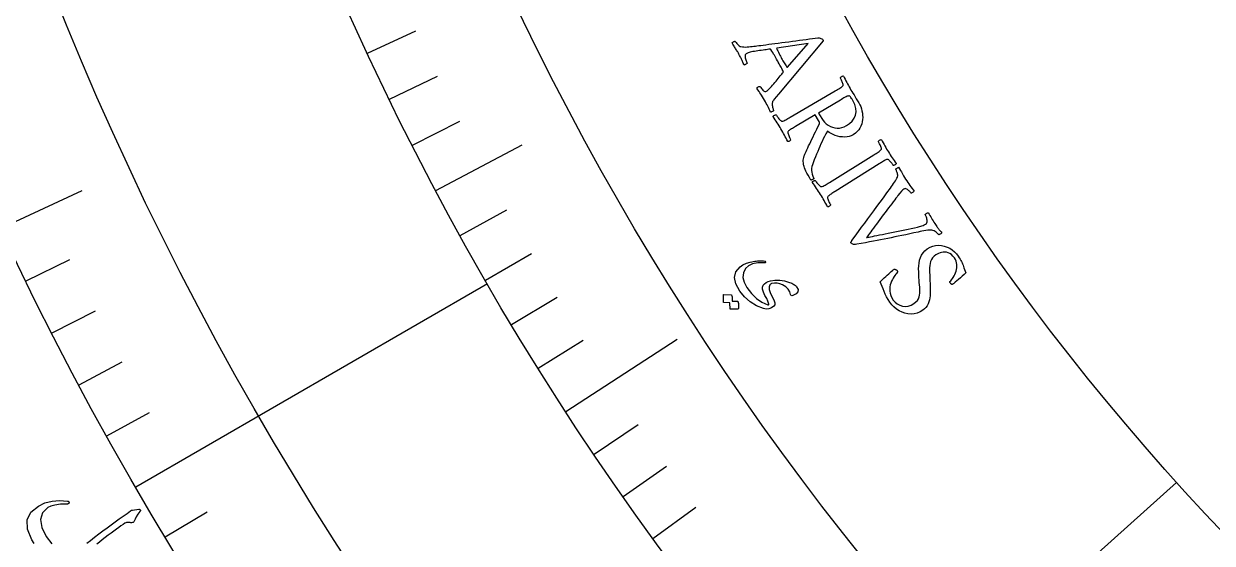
# Model space of a CAD drawing. Header units: millimetres. Extents: x -65 to 65, y -65 to 75.
# Drawn here: x -52.91 to -32, y -30.41 to -21.26 of the extents above; entities that cross this region are included whole.
import ezdxf

# ---------------------------------------------------------------- set-up
doc = ezdxf.new("R2010")
doc.units = ezdxf.units.MM
for name, color, linetype in [('CUT_OUTER', 1, 'Continuous'), ('ENGRAVE', 7, 'Continuous'), ('ENGRAVE_FINE', 8, 'Continuous'), ('TEXT', 5, 'Continuous')]:
    doc.layers.add(name, color=color, linetype=linetype)

msp = doc.modelspace()

# ---------------------------------------------------------------- linework, layer by layer
at = {"layer": 'CUT_OUTER'}
msp.add_arc((-0.0001, -0.0002), 64.9998, 178.916906, 2.285404, dxfattribs=at)
at = {"layer": 'ENGRAVE'}
for points in [[(-45.6594, -24.1977), (-44.1431, -23.3941)], [(-53.3136, -24.8605), (-51.8879, -24.1957)], [(-50.9439, -29.4125), (-44.7519, -25.8375)], [(-43.3753, -28.0872), (-41.4111, -26.8153)], [(-38.4253, -34.5515), (-32.6252, -29.3362)]]:
    msp.add_lwpolyline(points, dxfattribs=at)
for radius in [63.7, 63.7, 61.9938, 58.825, 58.825, 56.3225, 51.675, 51.675, 48.945, 43.875, 43.875]:
    msp.add_circle((0, 0), radius, dxfattribs=at)
at = {"layer": 'ENGRAVE_FINE'}
for points in [[(-46.8614, -21.7787), (-46.0126, -21.3842)], [(-46.475, -22.5915), (-45.6332, -22.1823)], [(-46.0743, -23.398), (-45.2397, -22.9741)], [(-45.2303, -24.9905), (-44.411, -24.5378)], [(-44.7873, -25.7761), (-43.976, -25.3092)], [(-52.8716, -25.7872), (-52.1004, -25.4111)], [(-44.3303, -26.5542), (-43.5274, -26.0733)], [(-52.4135, -26.706), (-51.649, -26.3165)], [(-43.8596, -27.3247), (-43.0652, -26.8298)], [(-51.9394, -27.6167), (-51.1818, -27.2139)], [(-51.4495, -28.5189), (-50.6991, -28.103)], [(-42.8774, -28.8415), (-42.1008, -28.3191)], [(-42.3662, -29.5874), (-41.5988, -29.0514)], [(-50.4229, -30.2971), (-49.6874, -29.8552)], [(-41.8417, -30.3245), (-41.0838, -29.7753)]]:
    msp.add_lwpolyline(points, dxfattribs=at)
at = {"layer": 'TEXT'}
for points in [[(-40.066, -21.658), (-40.0624, -21.6576), (-40.0516, -21.6562), (-40.0337, -21.654), (-40.0086, -21.6508), (-39.9773, -21.6468), (-39.941, -21.6421), (-39.8996, -21.6366), (-39.8531, -21.6304), (-39.8027, -21.6237), (-39.7493, -21.6168), (-39.6931, -21.6097), (-39.6341, -21.6023), (-39.5732, -21.5947), (-39.5115, -21.5868), (-39.4491, -21.5785), (-39.3859, -21.5699), (-39.3229, -21.5612), (-39.2613, -21.5527), (-39.2009, -21.5444), (-39.1419, -21.5362), (-39.0852, -21.5284), (-39.0321, -21.5211), (-38.9824, -21.5143), (-38.9362, -21.5079), (-38.9256, -21.5085), (-38.9132, -21.5109), (-38.8991, -21.5154), (-38.8833, -21.5218), (-38.8683, -21.5291), (-38.8565, -21.5361), (-38.8479, -21.543), (-38.8427, -21.5497), (-38.8418, -21.5514), (-38.8412, -21.5529), (-38.8409, -21.5541), (-38.841, -21.5549), (-38.8412, -21.5559), (-38.8413, -21.5573), (-38.8413, -21.559), (-38.8413, -21.5612), (-39.631, -22.5022), (-39.6695, -22.5491), (-39.6982, -22.5843), (-39.7171, -22.608), (-39.7261, -22.6199), (-39.7329, -22.6317), (-39.7376, -22.6453), (-39.7404, -22.6608), (-39.741, -22.6782), (-39.7402, -22.6962), (-39.7382, -22.7136), (-39.7352, -22.7304), (-39.7311, -22.7466), (-39.7268, -22.761), (-39.723, -22.7723), (-39.7199, -22.7807), (-39.7174, -22.786), (-39.721, -22.7924), (-39.7265, -22.7983), (-39.7341, -22.8038), (-39.7437, -22.8088), (-39.7532, -22.813), (-39.7608, -22.816), (-39.7663, -22.8179), (-39.7698, -22.8186), (-39.7835, -22.7904), (-39.7965, -22.7636), (-39.8088, -22.7383), (-39.8204, -22.7145), (-39.8324, -22.6905), (-39.846, -22.6646), (-39.8612, -22.6366), (-39.878, -22.6067), (-39.896, -22.5753), (-39.9127, -22.5469), (-39.9283, -22.5215), (-39.9426, -22.4991), (-39.9571, -22.4767), (-39.9733, -22.4517), (-39.9912, -22.4239), (-40.0107, -22.3934), (-40.008, -22.3875), (-40.0033, -22.3819), (-39.9965, -22.3766), (-39.9876, -22.3716), (-39.9782, -22.3675), (-39.9698, -22.3651), (-39.9624, -22.3643), (-39.9559, -22.3652), (-39.9499, -22.3749), (-39.9417, -22.3865), (-39.9313, -22.4001), (-39.9188, -22.4156), (-39.9056, -22.4305), (-39.8935, -22.4421), (-39.8824, -22.4505), (-39.8723, -22.4557), (-39.8658, -22.4565), (-39.8585, -22.4555), (-39.8502, -22.4528), (-39.8411, -22.4482), (-39.8314, -22.4418), (-39.8196, -22.432), (-39.8057, -22.419), (-39.7896, -22.4028), (-39.7721, -22.3841), (-39.7537, -22.3638), (-39.7345, -22.342), (-39.7144, -22.3186), (-39.6941, -22.2945), (-39.6741, -22.2707), (-39.6545, -22.247), (-39.6352, -22.2236), (-39.617, -22.2013), (-39.6004, -22.1811), (-39.5855, -22.1629), (-39.5723, -22.1467), (-39.5615, -22.1335), (-39.5537, -22.1241), (-39.5491, -22.1184), (-39.5476, -22.1165), (-39.5475, -22.1162), (-39.5471, -22.115), (-39.5466, -22.1132), (-39.5459, -22.1106), (-39.5453, -22.1077), (-39.5451, -22.1051), (-39.5455, -22.1028), (-39.5463, -22.1007), (-39.554, -22.0851), (-39.5628, -22.0678), (-39.5728, -22.0491), (-39.5839, -22.0287), (-39.5955, -22.008), (-39.6066, -21.988), (-39.6173, -21.9687), (-39.6276, -21.9501), (-39.6303, -21.9453), (-39.6329, -21.9405), (-39.6356, -21.9357), (-39.6383, -21.9309), (-39.6408, -21.9262), (-39.6433, -21.9217), (-39.6456, -21.9175), (-39.6478, -21.9136), (-39.6632, -21.8859), (-39.6775, -21.8604), (-39.6907, -21.8371), (-39.7028, -21.816), (-39.7154, -21.7948), (-39.7298, -21.7708), (-39.7463, -21.7441), (-39.7646, -21.7147), (-39.7654, -21.7137), (-39.7666, -21.7127), (-39.7684, -21.7116), (-39.7706, -21.7105), (-39.7728, -21.7095), (-39.7744, -21.7088), (-39.7753, -21.7084), (-39.7757, -21.7082), (-39.7786, -21.7087), (-39.7873, -21.7099), (-39.8018, -21.712), (-39.8222, -21.7149), (-39.8466, -21.7183), (-39.8732, -21.722), (-39.902, -21.7259), (-39.933, -21.7301), (-39.9645, -21.7345), (-39.9949, -21.739), (-40.0241, -21.7436), (-40.0521, -21.7484), (-40.0796, -21.7531), (-40.1044, -21.7582), (-40.1263, -21.7639), (-40.1455, -21.7702), (-40.1622, -21.7765), (-40.177, -21.7825), (-40.1897, -21.7882), (-40.2004, -21.7936), (-40.2095, -21.801), (-40.2154, -21.8116), (-40.2182, -21.8253), (-40.2179, -21.8422), (-40.2153, -21.8606), (-40.2116, -21.8786), (-40.2066, -21.8962), (-40.2004, -21.9135), (-40.1941, -21.929), (-40.1891, -21.9411), (-40.1852, -21.95), (-40.1824, -21.9555), (-40.1844, -21.959), (-40.1886, -21.9633), (-40.1949, -21.9685), (-40.2034, -21.9746), (-40.2125, -21.9804), (-40.2208, -21.9847), (-40.2281, -21.9876), (-40.2344, -21.989), (-40.2432, -21.9706), (-40.2512, -21.9536), (-40.2586, -21.9379), (-40.2651, -21.9235), (-40.2713, -21.9098), (-40.2775, -21.8961), (-40.2837, -21.8824), (-40.2899, -21.8687), (-40.2968, -21.854), (-40.305, -21.8374), (-40.3146, -21.8188), (-40.3255, -21.7983), (-40.3368, -21.7777), (-40.3474, -21.759), (-40.3573, -21.7421), (-40.3665, -21.727), (-40.3753, -21.7129), (-40.3842, -21.6987), (-40.3931, -21.6846), (-40.4019, -21.6704), (-40.4113, -21.6553), (-40.4217, -21.6382), (-40.4331, -21.6191), (-40.4456, -21.598), (-40.4436, -21.5947), (-40.4392, -21.5908), (-40.4325, -21.5863), (-40.4234, -21.5812), (-40.4138, -21.5763), (-40.4052, -21.5727), (-40.3977, -21.5702), (-40.3912, -21.569), (-40.3852, -21.5791), (-40.3764, -21.5916), (-40.3648, -21.6066), (-40.3506, -21.624), (-40.3352, -21.6405), (-40.3204, -21.6528), (-40.3062, -21.6608), (-40.2926, -21.6646), (-40.266, -21.6685), (-40.239, -21.6707), (-40.2114, -21.6712), (-40.1834, -21.6699), (-40.1549, -21.6677), (-40.1258, -21.6649), (-40.0962, -21.6617), (-40.066, -21.658)], [(-39.1065, -21.6094), (-39.6591, -21.692), (-39.6593, -21.6922), (-39.6599, -21.6928), (-39.6609, -21.6938), (-39.6624, -21.6951), (-39.6638, -21.6966), (-39.6646, -21.6979), (-39.6649, -21.6991), (-39.6647, -21.7001), (-39.6551, -21.7198), (-39.6444, -21.7411), (-39.6326, -21.7643), (-39.6196, -21.7891), (-39.6068, -21.8135), (-39.5951, -21.8353), (-39.5848, -21.8545), (-39.5757, -21.8712), (-39.5636, -21.8926), (-39.552, -21.9128), (-39.5406, -21.9319), (-39.5297, -21.9496), (-39.5186, -21.9672), (-39.5071, -21.9857), (-39.4951, -22.0049), (-39.4827, -22.025), (-39.4814, -22.0266), (-39.4797, -22.0275), (-39.4777, -22.0277), (-39.4752, -22.0271), (-39.4729, -22.0264), (-39.4712, -22.0258), (-39.4702, -22.0255), (-39.4699, -22.0254)], [(-38.2154, -22.6564), (-38.1984, -22.688), (-38.1837, -22.7215), (-38.1714, -22.7571), (-38.1613, -22.7947), (-38.1539, -22.8333), (-38.1496, -22.8721), (-38.1484, -22.911), (-38.1502, -22.9501), (-38.1557, -22.9887), (-38.1651, -23.0262), (-38.1786, -23.0625), (-38.1962, -23.0977), (-38.2183, -23.131), (-38.2454, -23.1616), (-38.2774, -23.1896), (-38.3144, -23.2149), (-38.3485, -23.2324), (-38.3849, -23.2452), (-38.4235, -23.2531), (-38.4645, -23.2561), (-38.5064, -23.2549), (-38.548, -23.2499), (-38.5892, -23.2411), (-38.6301, -23.2286), (-38.6694, -23.213), (-38.7057, -23.1947), (-38.7391, -23.1738), (-38.7695, -23.1503), (-38.7948, -23.1983), (-38.8188, -23.2448), (-38.8413, -23.29), (-38.8624, -23.3337), (-38.8826, -23.3769), (-38.9023, -23.4206), (-38.9216, -23.4646), (-38.9405, -23.5091), (-38.9596, -23.5551), (-38.9795, -23.6036), (-39.0003, -23.6547), (-39.022, -23.7082), (-39.0344, -23.7435), (-39.0429, -23.7776), (-39.0476, -23.8106), (-39.0485, -23.8424), (-39.0451, -23.8747), (-39.0368, -23.909), (-39.0237, -23.9454), (-39.0057, -23.9839), (-39.0084, -23.9898), (-39.0136, -23.9953), (-39.0213, -24.0003), (-39.0315, -24.005), (-39.0419, -24.0089), (-39.05, -24.0118), (-39.0558, -24.0136), (-39.0594, -24.0143), (-39.0863, -23.9696), (-39.1099, -23.9283), (-39.1302, -23.8904), (-39.1473, -23.8559), (-39.1614, -23.825), (-39.1725, -23.7981), (-39.1808, -23.7751), (-39.1861, -23.756), (-39.1882, -23.743), (-39.1903, -23.7274), (-39.1925, -23.7092), (-39.1948, -23.6886), (-39.1954, -23.6658), (-39.1928, -23.6414), (-39.1867, -23.6152), (-39.1774, -23.5874), (-39.1722, -23.575), (-39.1649, -23.558), (-39.1555, -23.5365), (-39.144, -23.5105), (-39.1306, -23.4809), (-39.1158, -23.4485), (-39.0994, -23.4132), (-39.0814, -23.3751), (-39.0624, -23.335), (-39.0426, -23.2935), (-39.0222, -23.2508), (-39.0012, -23.2067), (-38.9798, -23.1623), (-38.9584, -23.1187), (-38.9371, -23.0757), (-38.9158, -23.0335), (-38.9113, -23.0184), (-38.9115, -23.0017), (-38.9166, -22.9834), (-38.9265, -22.9635), (-38.9831, -22.8672), (-39.3287, -23.0699), (-39.3316, -23.0716), (-39.3344, -23.0733), (-39.3373, -23.0749), (-39.3401, -23.0766), (-39.343, -23.0783), (-39.3458, -23.08), (-39.3487, -23.0816), (-39.3515, -23.0833), (-39.3691, -23.0937), (-39.3858, -23.1037), (-39.4016, -23.1134), (-39.4165, -23.1227), (-39.4301, -23.1317), (-39.442, -23.1406), (-39.4523, -23.1493), (-39.461, -23.1578), (-39.4636, -23.1638), (-39.4644, -23.1726), (-39.4632, -23.1842), (-39.4601, -23.1984), (-39.4556, -23.2141), (-39.4502, -23.2299), (-39.4439, -23.2458), (-39.4367, -23.2619), (-39.4297, -23.2767), (-39.4236, -23.289), (-39.4187, -23.2986), (-39.4148, -23.3056), (-39.4177, -23.3108), (-39.4225, -23.3163), (-39.429, -23.322), (-39.4373, -23.328), (-39.4461, -23.3331), (-39.4541, -23.3363), (-39.4614, -23.3376), (-39.4678, -23.337), (-39.4828, -23.3075), (-39.4974, -23.2787), (-39.5119, -23.2505), (-39.526, -23.223), (-39.5404, -23.1958), (-39.5552, -23.1684), (-39.5707, -23.1408), (-39.5866, -23.1131), (-39.6025, -23.0862), (-39.6189, -23.0593), (-39.6358, -23.0323), (-39.6532, -23.0053), (-39.6709, -22.9782), (-39.6888, -22.9509), (-39.707, -22.9234), (-39.7255, -22.8957), (-39.7228, -22.8898), (-39.7181, -22.8841), (-39.7114, -22.8787), (-39.7026, -22.8736), (-39.6934, -22.8693), (-39.6852, -22.8664), (-39.6781, -22.8649), (-39.672, -22.8649), (-39.6678, -22.8718), (-39.6619, -22.8808), (-39.6542, -22.8921), (-39.6448, -22.9055), (-39.6343, -22.9197), (-39.6234, -22.9332), (-39.6121, -22.946), (-39.6004, -22.958), (-39.5894, -22.968), (-39.5799, -22.9747), (-39.5722, -22.9779), (-39.566, -22.9778), (-39.5518, -22.9741), (-39.5364, -22.9686), (-39.5198, -22.9613), (-39.502, -22.9521), (-39.4833, -22.9418), (-39.464, -22.931), (-39.444, -22.9197), (-39.4234, -22.9078), (-38.6307, -22.4446), (-38.6101, -22.4326), (-38.5901, -22.4208), (-38.5709, -22.4092), (-38.5522, -22.3978), (-38.5351, -22.3867), (-38.5202, -22.3757), (-38.5075, -22.365), (-38.4971, -22.3546), (-38.4932, -22.3489), (-38.4919, -22.3406), (-38.4931, -22.3295), (-38.4968, -22.3157), (-38.502, -22.3005), (-38.5077, -22.2853), (-38.5139, -22.27), (-38.5206, -22.2548), (-38.5271, -22.2407), (-38.5326, -22.229), (-38.5372, -22.2198), (-38.5409, -22.213), (-38.5378, -22.2079), (-38.533, -22.2025), (-38.5264, -22.1969), (-38.518, -22.1911), (-38.5091, -22.186), (-38.5011, -22.1829), (-38.4939, -22.1816), (-38.4875, -22.1822), (-38.4725, -22.2106), (-38.4578, -22.2387), (-38.4433, -22.2665), (-38.4292, -22.294), (-38.4151, -22.3212), (-38.4007, -22.348), (-38.3859, -22.3746), (-38.3709, -22.4008), (-38.3547, -22.4282), (-38.3377, -22.4565), (-38.3198, -22.4857), (-38.301, -22.5157), (-38.2812, -22.5474), (-38.2604, -22.5815), (-38.2384, -22.6178), (-38.2154, -22.6564)], [(-38.4334, -23.0559), (-38.3781, -23.0173), (-38.3331, -22.9739), (-38.2982, -22.9258), (-38.2735, -22.873), (-38.2619, -22.8154), (-38.2663, -22.7528), (-38.2868, -22.6852), (-38.3232, -22.6126), (-38.3289, -22.6032), (-38.3361, -22.5917), (-38.3449, -22.5782), (-38.3552, -22.5626), (-38.3659, -22.5482), (-38.3759, -22.5382), (-38.3852, -22.5327), (-38.3938, -22.5315), (-38.4058, -22.5341), (-38.4203, -22.5392), (-38.4372, -22.5469), (-38.4567, -22.5571), (-38.4774, -22.5687), (-38.4981, -22.5805), (-38.519, -22.5925), (-38.5398, -22.6047), (-38.9261, -22.8338), (-38.8685, -22.9318), (-38.8455, -22.9659), (-38.8189, -22.9968), (-38.7885, -23.0243), (-38.7545, -23.0485), (-38.7179, -23.0686), (-38.6798, -23.0837), (-38.64, -23.0939), (-38.5987, -23.0991), (-38.5569, -23.0985), (-38.5153, -23.0911), (-38.4742, -23.0768), (-38.4334, -23.0559)], [(-37.6955, -23.5195), (-37.6789, -23.5457), (-37.6622, -23.5713), (-37.6453, -23.5964), (-37.6282, -23.6209), (-37.6109, -23.6454), (-37.5934, -23.6705), (-37.5756, -23.6963), (-37.5576, -23.7227), (-37.56, -23.7286), (-37.5645, -23.7344), (-37.571, -23.74), (-37.5796, -23.7455), (-37.5887, -23.7502), (-37.5967, -23.7535), (-37.6037, -23.7553), (-37.6097, -23.7556), (-37.614, -23.7491), (-37.6202, -23.7405), (-37.6281, -23.7299), (-37.6378, -23.7172), (-37.6484, -23.7039), (-37.6591, -23.6912), (-37.6698, -23.6791), (-37.6806, -23.6678), (-37.6909, -23.6583), (-37.7002, -23.6521), (-37.7085, -23.649), (-37.7157, -23.6491), (-37.7273, -23.6529), (-37.7399, -23.6582), (-37.7536, -23.6649), (-37.7683, -23.6731), (-37.7838, -23.6823), (-37.7999, -23.692), (-37.8167, -23.7023), (-37.8341, -23.7131), (-37.8369, -23.7149), (-37.8397, -23.7166), (-37.8425, -23.7184), (-37.8453, -23.7201), (-37.8481, -23.7219), (-37.8509, -23.7236), (-37.8537, -23.7254), (-37.8565, -23.7271), (-38.6344, -24.2147), (-38.6372, -24.2164), (-38.64, -24.2182), (-38.6428, -24.22), (-38.6456, -24.2217), (-38.6484, -24.2235), (-38.6512, -24.2252), (-38.654, -24.227), (-38.6568, -24.2287), (-38.6741, -24.2396), (-38.6905, -24.2501), (-38.706, -24.2603), (-38.7206, -24.27), (-38.7339, -24.2794), (-38.7456, -24.2886), (-38.7556, -24.2976), (-38.764, -24.3064), (-38.7665, -24.3125), (-38.767, -24.3213), (-38.7655, -24.3328), (-38.7619, -24.347), (-38.757, -24.3625), (-38.7511, -24.3782), (-38.7444, -24.3939), (-38.7368, -24.4098), (-38.7293, -24.4244), (-38.7229, -24.4364), (-38.7176, -24.4459), (-38.7135, -24.4528), (-38.7163, -24.4581), (-38.7209, -24.4637), (-38.7273, -24.4696), (-38.7354, -24.4758), (-38.7441, -24.4812), (-38.752, -24.4847), (-38.7592, -24.4862), (-38.7656, -24.4857), (-38.7814, -24.4567), (-38.7969, -24.4283), (-38.8122, -24.4006), (-38.8272, -24.3735), (-38.8423, -24.3467), (-38.858, -24.3197), (-38.8742, -24.2926), (-38.891, -24.2654), (-38.9077, -24.239), (-38.9248, -24.2126), (-38.9425, -24.1861), (-38.9606, -24.1596), (-38.9791, -24.133), (-38.9979, -24.1062), (-39.0169, -24.0793), (-39.0361, -24.0522), (-39.0337, -24.0462), (-39.0291, -24.0404), (-39.0226, -24.0348), (-39.0139, -24.0294), (-39.0048, -24.0248), (-38.9967, -24.0217), (-38.9896, -24.02), (-38.9836, -24.0198), (-38.9792, -24.0266), (-38.973, -24.0354), (-38.965, -24.0465), (-38.9552, -24.0596), (-38.9443, -24.0735), (-38.933, -24.0867), (-38.9213, -24.0991), (-38.9093, -24.1108), (-38.8979, -24.1205), (-38.8883, -24.1268), (-38.8805, -24.1299), (-38.8743, -24.1296), (-38.8602, -24.1255), (-38.845, -24.1195), (-38.8286, -24.1117), (-38.8111, -24.102), (-38.7927, -24.0912), (-38.7737, -24.0798), (-38.7541, -24.0679), (-38.7338, -24.0554), (-37.9539, -23.571), (-37.9337, -23.5584), (-37.9141, -23.5459), (-37.8951, -23.5338), (-37.8769, -23.5219), (-37.86, -23.5102), (-37.8455, -23.4989), (-37.8331, -23.4878), (-37.8231, -23.477), (-37.8193, -23.4713), (-37.8182, -23.4629), (-37.8197, -23.4519), (-37.8239, -23.4382), (-37.8296, -23.4231), (-37.8358, -23.4079), (-37.8426, -23.3925), (-37.85, -23.3771), (-37.8571, -23.3628), (-37.8632, -23.351), (-37.8682, -23.3417), (-37.8721, -23.335), (-37.8692, -23.3298), (-37.8645, -23.3243), (-37.858, -23.3185), (-37.8498, -23.3124), (-37.8411, -23.3071), (-37.8332, -23.3037), (-37.826, -23.3022), (-37.8196, -23.3026), (-37.8037, -23.3306), (-37.7881, -23.3584), (-37.7727, -23.3861), (-37.7575, -23.4136), (-37.7424, -23.4407), (-37.727, -23.4674), (-37.7114, -23.4937), (-37.6955, -23.5195)], [(-37.3927, -23.998), (-37.3741, -24.0266), (-37.3554, -24.0546), (-37.3366, -24.0818), (-37.3177, -24.1084), (-37.2989, -24.1346), (-37.2804, -24.1605), (-37.2621, -24.1864), (-37.244, -24.212), (-37.2476, -24.2165), (-37.2532, -24.2215), (-37.261, -24.2271), (-37.2709, -24.2333), (-37.2807, -24.2387), (-37.2886, -24.2419), (-37.2943, -24.243), (-37.298, -24.242), (-37.3014, -24.2374), (-37.307, -24.2308), (-37.3146, -24.2222), (-37.3244, -24.2115), (-37.3355, -24.2004), (-37.3474, -24.1902), (-37.36, -24.1809), (-37.3732, -24.1725), (-37.3868, -24.1667), (-37.4001, -24.1649), (-37.4133, -24.1672), (-37.4264, -24.1735), (-37.4438, -24.1876), (-37.4664, -24.2109), (-37.4942, -24.2434), (-37.5273, -24.2851), (-37.5442, -24.3072), (-37.5636, -24.3328), (-37.5855, -24.3618), (-37.61, -24.3942), (-37.6364, -24.4293), (-37.6641, -24.466), (-37.6932, -24.5044), (-37.7236, -24.5446), (-37.7547, -24.5857), (-37.7856, -24.627), (-37.8164, -24.6684), (-37.8472, -24.7099), (-37.8773, -24.7507), (-37.9061, -24.7897), (-37.9339, -24.827), (-37.9604, -24.8626), (-37.9851, -24.8958), (-38.0075, -24.9257), (-38.0276, -24.9525), (-38.0452, -24.9762), (-38.0598, -24.9957), (-38.0705, -25.0103), (-38.0775, -25.0199), (-38.0806, -25.0245), (-38.0725, -25.0233), (-38.0578, -25.0207), (-38.0365, -25.0168), (-38.0088, -25.0116), (-37.9756, -25.0052), (-37.9384, -24.9979), (-37.8969, -24.9896), (-37.8514, -24.9804), (-37.8025, -24.9704), (-37.7511, -24.9598), (-37.6973, -24.9488), (-37.641, -24.9372), (-37.5833, -24.9253), (-37.5252, -24.9132), (-37.4667, -24.9009), (-37.4078, -24.8885), (-37.3496, -24.8761), (-37.2931, -24.864), (-37.2385, -24.8523), (-37.1856, -24.8408), (-37.1657, -24.8363), (-37.1457, -24.8311), (-37.1255, -24.8251), (-37.1052, -24.8184), (-37.0859, -24.8111), (-37.0687, -24.8037), (-37.0536, -24.796), (-37.0407, -24.7882), (-37.028, -24.7775), (-37.0191, -24.765), (-37.0141, -24.7507), (-37.0129, -24.7346), (-37.0144, -24.7177), (-37.0173, -24.7012), (-37.0217, -24.685), (-37.0275, -24.6691), (-37.0336, -24.6547), (-37.0391, -24.6428), (-37.0437, -24.6336), (-37.0477, -24.6269), (-37.0468, -24.6218), (-37.0432, -24.6162), (-37.0369, -24.61), (-37.0277, -24.6032), (-37.0177, -24.5973), (-37.0089, -24.5933), (-37.0011, -24.5914), (-36.9945, -24.5915), (-36.9796, -24.616), (-36.9653, -24.6399), (-36.9515, -24.6632), (-36.9382, -24.6859), (-36.9248, -24.7085), (-36.9106, -24.7316), (-36.8956, -24.7551), (-36.8798, -24.779), (-36.8667, -24.7984), (-36.8548, -24.8157), (-36.8443, -24.8307), (-36.835, -24.8436), (-36.8264, -24.8552), (-36.8178, -24.8667), (-36.8091, -24.8779), (-36.8004, -24.889), (-36.7912, -24.9006), (-36.781, -24.9136), (-36.77, -24.9279), (-36.7581, -24.9435), (-36.7617, -24.9481), (-36.7675, -24.9532), (-36.7756, -24.9589), (-36.786, -24.9651), (-36.7963, -24.9706), (-36.8039, -24.974), (-36.809, -24.9753), (-36.8115, -24.9746), (-36.8169, -24.9679), (-36.8257, -24.9585), (-36.8381, -24.9464), (-36.8539, -24.9317), (-36.8719, -24.9173), (-36.891, -24.9063), (-36.911, -24.8988), (-36.932, -24.8947), (-36.9493, -24.8937), (-36.9721, -24.8947), (-37.0005, -24.8976), (-37.0343, -24.9023), (-37.0704, -24.9082), (-37.1054, -24.9145), (-37.1393, -24.9212), (-37.172, -24.9283), (-37.248, -24.9447), (-37.3208, -24.9603), (-37.3905, -24.9752), (-37.457, -24.9893), (-37.5214, -25.0029), (-37.5847, -25.016), (-37.647, -25.0287), (-37.7083, -25.041), (-37.7696, -25.0531), (-37.8321, -25.0654), (-37.8957, -25.078), (-37.9605, -25.0907), (-38.0278, -25.1037), (-38.0987, -25.1171), (-38.1734, -25.1309), (-38.2518, -25.1449), (-38.2728, -25.1479), (-38.2914, -25.1487), (-38.3074, -25.1474), (-38.3209, -25.1439), (-38.3324, -25.1387), (-38.3423, -25.1324), (-38.3507, -25.1248), (-38.3576, -25.1161), (-38.3586, -25.1129), (-38.3579, -25.109), (-38.3556, -25.1044), (-38.3517, -25.099), (-38.3473, -25.0935), (-38.3437, -25.0885), (-38.341, -25.084), (-38.339, -25.0801), (-38.2799, -24.9985), (-38.2226, -24.9197), (-38.1672, -24.8438), (-38.1136, -24.7708), (-38.0608, -24.6989), (-38.0075, -24.6265), (-37.9536, -24.5536), (-37.8992, -24.4802), (-37.8433, -24.4045), (-37.7846, -24.3248), (-37.7232, -24.2412), (-37.6592, -24.1535), (-37.6394, -24.1267), (-37.6209, -24.101), (-37.6037, -24.0763), (-37.5879, -24.0526), (-37.5733, -24.0294), (-37.56, -24.0062), (-37.548, -23.9831), (-37.5373, -23.96), (-37.5337, -23.95), (-37.532, -23.9387), (-37.5321, -23.9259), (-37.534, -23.9119), (-37.5372, -23.8974), (-37.5411, -23.8834), (-37.5455, -23.87), (-37.5505, -23.8572), (-37.5557, -23.8455), (-37.5603, -23.8356), (-37.5645, -23.8275), (-37.5682, -23.8212), (-37.5671, -23.8194), (-37.5628, -23.8158), (-37.5552, -23.8105), (-37.5443, -23.8034), (-37.5331, -23.7965), (-37.5247, -23.7917), (-37.519, -23.7889), (-37.5161, -23.7882), (-37.4983, -23.8184), (-37.4823, -23.846), (-37.468, -23.8712), (-37.4555, -23.8937), (-37.4429, -23.9162), (-37.4282, -23.9411), (-37.4115, -23.9684), (-37.3927, -23.998)], [(-36.4657, -25.3537), (-36.4478, -25.3802), (-36.4324, -25.4049), (-36.4193, -25.4279), (-36.4086, -25.449), (-36.3993, -25.4696), (-36.3904, -25.4908), (-36.3819, -25.5127), (-36.3738, -25.5351), (-36.3654, -25.5592), (-36.3557, -25.5858), (-36.3448, -25.6151), (-36.3327, -25.6471), (-36.3636, -25.6764), (-36.3955, -25.7056), (-36.4283, -25.7346), (-36.462, -25.7635), (-36.4942, -25.7905), (-36.5221, -25.8136), (-36.5457, -25.8329), (-36.5652, -25.8484), (-36.5695, -25.8512), (-36.5746, -25.8517), (-36.5806, -25.8498), (-36.5874, -25.8455), (-36.5942, -25.8401), (-36.5999, -25.835), (-36.6046, -25.8302), (-36.6082, -25.8256), (-36.6119, -25.8194), (-36.6142, -25.8133), (-36.6152, -25.8071), (-36.6148, -25.801), (-36.5998, -25.7865), (-36.5847, -25.7692), (-36.5695, -25.7492), (-36.5542, -25.7265), (-36.5396, -25.7018), (-36.5266, -25.6757), (-36.5153, -25.6483), (-36.5055, -25.6196), (-36.4979, -25.59), (-36.4931, -25.5601), (-36.491, -25.5299), (-36.4917, -25.4992), (-36.4959, -25.4688), (-36.5043, -25.4393), (-36.517, -25.4106), (-36.5339, -25.3828), (-36.5591, -25.3506), (-36.5855, -25.3248), (-36.6132, -25.3054), (-36.642, -25.2924), (-36.6715, -25.2847), (-36.7007, -25.281), (-36.7297, -25.2815), (-36.7586, -25.2862), (-36.7866, -25.2939), (-36.8127, -25.3037), (-36.8371, -25.3155), (-36.8598, -25.3295), (-36.8921, -25.3551), (-36.9184, -25.3832), (-36.9385, -25.4139), (-36.9525, -25.4472), (-36.9619, -25.4826), (-36.9682, -25.5195), (-36.9714, -25.5579), (-36.9715, -25.5979), (-36.9701, -25.6388), (-36.9688, -25.68), (-36.9677, -25.7214), (-36.9666, -25.7632), (-36.9651, -25.7949), (-36.9635, -25.8282), (-36.9617, -25.8632), (-36.9598, -25.8997), (-36.9584, -25.9371), (-36.9582, -25.9748), (-36.9592, -26.0126), (-36.9614, -26.0506), (-36.9656, -26.0882), (-36.9729, -26.1245), (-36.9832, -26.1597), (-36.9965, -26.1936), (-37.0135, -26.2257), (-37.0349, -26.2552), (-37.0606, -26.282), (-37.0907, -26.3062), (-37.1393, -26.3357), (-37.1897, -26.3565), (-37.2421, -26.3686), (-37.2964, -26.372), (-37.351, -26.3677), (-37.4043, -26.3567), (-37.4562, -26.3388), (-37.5068, -26.3142), (-37.5546, -26.2837), (-37.5982, -26.2484), (-37.6376, -26.2082), (-37.6727, -26.1631), (-37.7022, -26.1179), (-37.7286, -26.0717), (-37.7519, -26.0246), (-37.7721, -25.9766), (-37.7904, -25.9295), (-37.8081, -25.8852), (-37.8252, -25.8437), (-37.8417, -25.8049), (-37.8185, -25.7813), (-37.7941, -25.7574), (-37.7686, -25.7332), (-37.742, -25.7088), (-37.7155, -25.6851), (-37.6905, -25.6631), (-37.6671, -25.6428), (-37.6451, -25.6242), (-37.6259, -25.6081), (-37.6106, -25.5956), (-37.5992, -25.5867), (-37.5918, -25.5812), (-37.5842, -25.5829), (-37.5767, -25.5853), (-37.5693, -25.5881), (-37.5621, -25.5916), (-37.5552, -25.5957), (-37.5491, -25.6004), (-37.5437, -25.6058), (-37.539, -25.6118), (-37.5349, -25.6199), (-37.5341, -25.6278), (-37.5363, -25.6355), (-37.5417, -25.643), (-37.5532, -25.656), (-37.5661, -25.6721), (-37.5804, -25.6913), (-37.5961, -25.7136), (-37.6119, -25.7386), (-37.6266, -25.7659), (-37.6403, -25.7956), (-37.6529, -25.8275), (-37.663, -25.8611), (-37.6696, -25.896), (-37.6724, -25.9321), (-37.6715, -25.9693), (-37.6657, -26.0075), (-37.6536, -26.0462), (-37.6352, -26.0855), (-37.6104, -26.1253), (-37.5781, -26.1643), (-37.5404, -26.1955), (-37.4976, -26.219), (-37.4495, -26.2348), (-37.3988, -26.2406), (-37.3479, -26.2344), (-37.2968, -26.2163), (-37.2456, -26.1862), (-37.2122, -26.1596), (-37.1857, -26.1316), (-37.1662, -26.1024), (-37.1537, -26.0718), (-37.1462, -26.0399), (-37.1418, -26.0064), (-37.1404, -25.9714), (-37.1421, -25.9349), (-37.1454, -25.897), (-37.1489, -25.8578), (-37.1526, -25.8172), (-37.1566, -25.7753), (-37.1594, -25.7276), (-37.1616, -25.6786), (-37.1631, -25.6284), (-37.1639, -25.5769), (-37.1623, -25.5255), (-37.1565, -25.4754), (-37.1466, -25.4267), (-37.1325, -25.3794), (-37.1128, -25.3348), (-37.086, -25.2942), (-37.0521, -25.2578), (-37.0111, -25.2254), (-36.9632, -25.1973), (-36.9142, -25.1774), (-36.8641, -25.1657), (-36.8129, -25.1622), (-36.7619, -25.166), (-36.7124, -25.1761), (-36.6643, -25.1926), (-36.6176, -25.2153), (-36.5737, -25.2434), (-36.5337, -25.2758), (-36.4977, -25.3126), (-36.4657, -25.3537)], [(-39.4172, -26.028), (-39.4301, -25.9797), (-39.4586, -25.9352), (-39.5028, -25.8944), (-39.5627, -25.8573), (-39.6087, -25.8389), (-39.6555, -25.8292), (-39.7034, -25.828), (-39.7521, -25.8355), (-39.7607, -25.8387), (-39.7687, -25.8437), (-39.7759, -25.8504), (-39.7825, -25.8588), (-39.7961, -25.8955), (-39.7945, -25.9412), (-39.7778, -25.996), (-39.7459, -26.0598), (-39.7138, -26.1223), (-39.6971, -26.1722), (-39.6959, -26.2094), (-39.7104, -26.2339), (-39.7543, -26.2646), (-39.8, -26.282), (-39.8474, -26.2862), (-39.8965, -26.277), (-40.0193, -26.2258), (-40.1297, -26.1575), (-40.2274, -26.0719), (-40.3123, -25.9694), (-40.382, -25.8425), (-40.404, -25.7283), (-40.3782, -25.6272), (-40.305, -25.5392), (-40.2556, -25.5055), (-40.1961, -25.478), (-40.1265, -25.4568), (-40.047, -25.4418), (-40.0237, -25.4394), (-40.001, -25.4376), (-39.9787, -25.4364), (-39.9569, -25.4358), (-39.9354, -25.4359), (-39.9141, -25.4366), (-39.8931, -25.4381), (-39.8723, -25.4401), (-39.8628, -25.4424), (-39.8571, -25.4461), (-39.8553, -25.4515), (-39.8572, -25.4583), (-39.8613, -25.4641), (-39.8666, -25.4682), (-39.8729, -25.4706), (-39.8802, -25.4713), (-39.9947, -25.4727), (-40.0879, -25.4896), (-40.1599, -25.522), (-40.2106, -25.5702), (-40.2483, -25.6456), (-40.2569, -25.7268), (-40.2366, -25.8138), (-40.1871, -25.9063), (-40.1055, -26.0131), (-40.0168, -26.0994), (-39.9214, -26.1651), (-39.8192, -26.2102), (-39.8118, -26.2121), (-39.8064, -26.211), (-39.8028, -26.2071), (-39.8012, -26.2002), (-39.8042, -26.1783), (-39.8163, -26.1452), (-39.8376, -26.1006), (-39.8681, -26.0446), (-39.8968, -25.9862), (-39.9112, -25.9368), (-39.9114, -25.8964), (-39.8974, -25.865), (-39.8737, -25.8393), (-39.8453, -25.818), (-39.812, -25.8011), (-39.7739, -25.7884), (-39.6922, -25.7744), (-39.6086, -25.7741), (-39.5233, -25.7876), (-39.4362, -25.8148), (-39.4144, -25.8229), (-39.3945, -25.8315), (-39.3764, -25.8407), (-39.3602, -25.8504), (-39.3457, -25.8606), (-39.333, -25.871), (-39.3221, -25.8817), (-39.313, -25.8927), (-39.2868, -25.942), (-39.2884, -25.984), (-39.3179, -26.0186), (-39.3754, -26.0459), (-39.3933, -26.0496), (-39.4063, -26.0479), (-39.4142, -26.0407), (-39.4172, -26.028)], [(-40.3522, -26.1456), (-40.3497, -26.1462), (-40.3473, -26.1478), (-40.3452, -26.1504), (-40.3433, -26.154), (-40.3398, -26.1693), (-40.3371, -26.1844), (-40.3351, -26.1995), (-40.3338, -26.2145), (-40.3332, -26.2295), (-40.3334, -26.2447), (-40.3344, -26.26), (-40.3361, -26.2755), (-40.3373, -26.2791), (-40.3395, -26.2818), (-40.3425, -26.2834), (-40.3463, -26.284), (-40.4789, -26.2847), (-40.4812, -26.2839), (-40.4828, -26.2815), (-40.4837, -26.2774), (-40.4838, -26.2719), (-40.4833, -26.2676), (-40.4831, -26.2611), (-40.4831, -26.2524), (-40.4835, -26.2413), (-40.484, -26.2279), (-40.4848, -26.212), (-40.4858, -26.1935), (-40.487, -26.1724), (-40.5905, -26.1717), (-40.5942, -26.1709), (-40.5965, -26.1685), (-40.5976, -26.1643), (-40.5974, -26.1583), (-40.5972, -26.1532), (-40.5971, -26.1452), (-40.5971, -26.1344), (-40.5971, -26.1208), (-40.5974, -26.1042), (-40.5979, -26.0844), (-40.5986, -26.0615), (-40.5997, -26.0354), (-40.5991, -26.0322), (-40.5978, -26.0302), (-40.5958, -26.0292), (-40.5931, -26.0294), (-40.4634, -26.033), (-40.4608, -26.0336), (-40.4585, -26.0352), (-40.4564, -26.0378), (-40.4545, -26.0414), (-40.4511, -26.0541), (-40.4484, -26.0668), (-40.4465, -26.0795), (-40.4453, -26.0922), (-40.4448, -26.105), (-40.4448, -26.1177), (-40.4455, -26.1303), (-40.4467, -26.1428)]]:
    msp.add_lwpolyline(points, close=True, dxfattribs=at)
for points in [[(-52.728, -30.4131), (-52.7716, -30.3459), (-52.8475, -30.1585), (-52.8533, -29.9969), (-52.7894, -29.8615), (-52.656, -29.7521), (-52.5406, -29.6988), (-52.4163, -29.6666), (-52.2831, -29.6554), (-52.141, -29.6652), (-52.1321, -29.667), (-52.1253, -29.6703), (-52.1206, -29.6752), (-52.1181, -29.6817), (-52.1169, -29.6894), (-52.1174, -29.6961), (-52.1194, -29.7016), (-52.1231, -29.7061), (-52.1294, -29.7114), (-52.1363, -29.7149), (-52.1439, -29.7169), (-52.152, -29.7171), (-52.2697, -29.7224), (-52.3658, -29.7343), (-52.44, -29.753), (-52.4925, -29.7786), (-52.5823, -29.8747), (-52.6164, -29.9919), (-52.5947, -30.1302), (-52.5169, -30.2893), (-52.4223, -30.4185)], [(-51.8064, -30.4079), (-51.74, -30.3568), (-51.6681, -30.3007), (-51.5935, -30.2438), (-51.5198, -30.1881), (-51.447, -30.1337), (-51.3752, -30.0806), (-51.3043, -30.0288), (-51.2343, -29.9786), (-51.165, -29.9299), (-51.0965, -29.8827), (-51.0323, -29.8344), (-51.0242, -29.8302), (-51.0162, -29.827), (-51.0083, -29.8249), (-51.0004, -29.8238), (-50.8891, -29.8093), (-50.8809, -29.8091), (-50.8739, -29.811), (-50.868, -29.8149), (-50.8634, -29.8208), (-50.8607, -29.8279), (-50.8609, -29.8353), (-50.864, -29.8431), (-50.87, -29.8513), (-50.9056, -29.897), (-50.9341, -29.9403), (-50.9556, -29.9811), (-50.9699, -30.0195), (-50.9759, -30.0319), (-50.9862, -30.0405), (-51.0008, -30.0452), (-51.0197, -30.0461), (-51.0295, -30.0454), (-51.0389, -30.0447), (-51.0479, -30.0442), (-51.0565, -30.0437), (-51.0646, -30.0433), (-51.072, -30.0428), (-51.0788, -30.0423), (-51.0849, -30.0417), (-51.0959, -30.0411), (-51.1074, -30.0428), (-51.1196, -30.047), (-51.1325, -30.0535), (-51.1661, -30.0765), (-51.2024, -30.102), (-51.2414, -30.1302), (-51.2832, -30.1609), (-51.3277, -30.1942), (-51.3751, -30.2298), (-51.4254, -30.2678), (-51.4785, -30.3082), (-51.531, -30.3494), (-51.5806, -30.3876), (-51.6273, -30.423)]]:
    msp.add_lwpolyline(points, dxfattribs=at)

doc.saveas('drawing.dxf')
